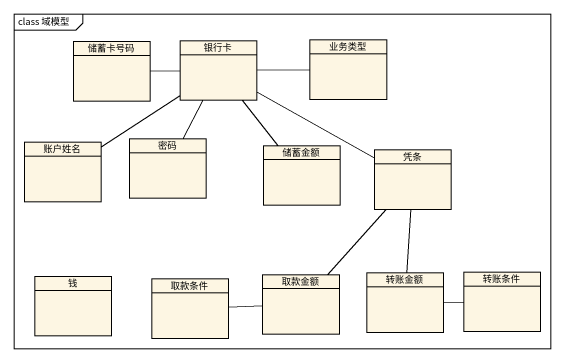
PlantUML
@startuml
mainframe class 域模型
hide circle
hide empty members
class 储蓄卡号码
class 银行卡
class 业务类型
class 密码
class 账户姓名
class 储蓄金额
class 凭条
class 钱
class 取款条件
class 取款金额
class 转账金额
class 转账条件
储蓄卡号码 -right- 银行卡
银行卡 -right- 业务类型
银行卡 -- 密码
银行卡 -- 账户姓名
银行卡 -- 储蓄金额
银行卡 -right- 凭条
凭条 -- 取款金额
凭条 -- 转账金额
取款金额 -left- 取款条件
转账金额 -right- 转账条件
@enduml
